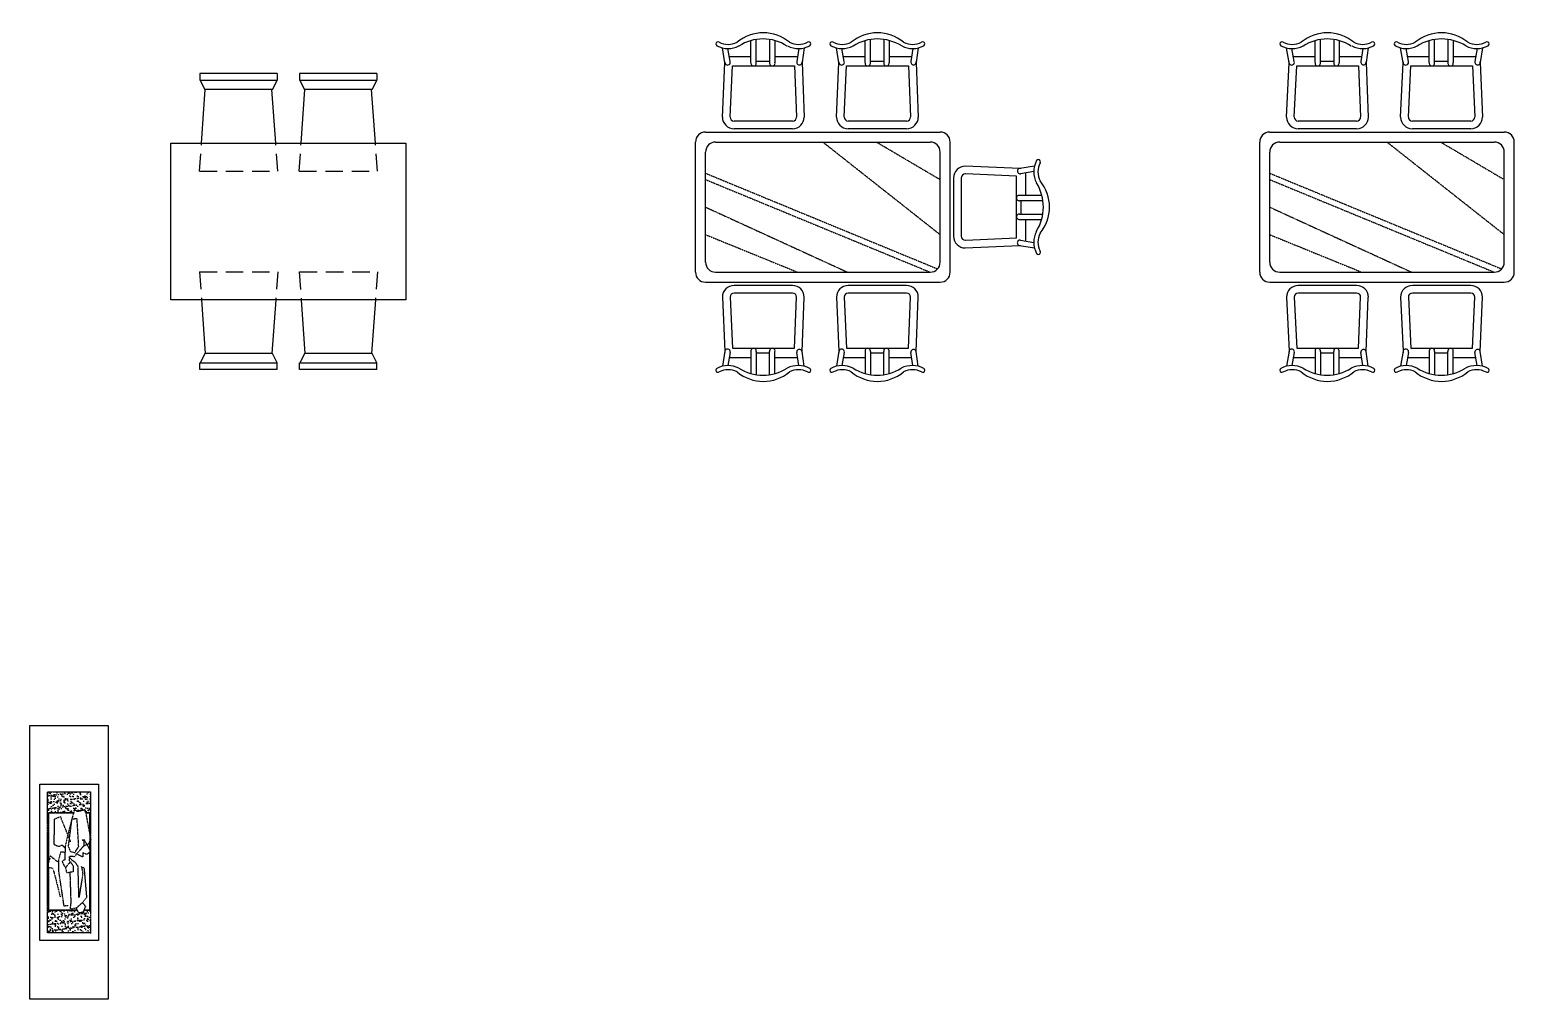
# Model space of a CAD drawing. Extents: x -15080 to 60298, y -30155 to 15485.
# Drawn here: x 4745 to 12328, y -5357 to -402 of the extents above; entities that cross this region are included whole.
import ezdxf

# ---------------------------------------------------------------- set-up
doc = ezdxf.new("R2010")
doc.units = 0
doc.linetypes.add('HIDDEN', pattern=[0.375, 0.25, -0.125])
doc.linetypes.add('HIDDEN2', pattern=[0.1875, 0.125, -0.0625])
doc.layers.get('0').update_dxf_attribs({"linetype": 'CONTINUOUS'})
doc.layers.add('FURHATCH', color=57, linetype='CONTINUOUS')

# ---------------------------------------------------------------- blocks, each defined once
blk = doc.blocks.new('YQ_STABLE_02')
blk.add_lwpolyline([(0, 400), (1200, 400), (1200, -400), (0, -400)], close=True)
at = {"layer": 'FURHATCH', "ltscale": 1000}
for p, q in [((148.2, 756.4), (148.2, 722.8)), ((543, 756.4), (148.2, 756.4)), ((148.2, 722.8), (543, 722.8)), ((175.1, 673.3), (148.9, 723)), ((542.8, 723), (516.6, 672)), ((543, 756.4), (543, 722.8)), ((657, 756.4), (657, 722.8)), ((1051.8, 756.4), (657, 756.4)), ((657, 722.8), (1051.8, 722.8)), ((683.9, 673.3), (657.8, 723)), ((1051.6, 723), (1025.4, 672)), ((1051.8, 756.4), (1051.8, 722.8)), ((155.9, 400), (175.3, 674.5)), ((517.7, 674.5), (175.3, 674.5)), ((535.3, 400), (515.9, 674.5)), ((664.7, 400), (684.1, 674.5)), ((1026.6, 674.5), (684.1, 674.5)), ((1044.1, 400), (1024.7, 674.5)), ((155.9, -400), (175.3, -674.5)), ((535.3, -400), (515.9, -674.5)), ((664.7, -400), (684.1, -674.5)), ((1044.1, -400), (1024.7, -674.5)), ((175.1, -673.3), (148.9, -723)), ((517.7, -674.5), (175.3, -674.5)), ((542.8, -723), (516.6, -672)), ((683.9, -673.3), (657.8, -723)), ((1026.6, -674.5), (684.1, -674.5)), ((1051.6, -723), (1025.4, -672)), ((148.2, -756.4), (148.2, -722.8)), ((148.2, -722.8), (543, -722.8)), ((543, -756.4), (148.2, -756.4)), ((543, -756.4), (543, -722.8)), ((657, -756.4), (657, -722.8)), ((657, -722.8), (1051.8, -722.8)), ((1051.8, -756.4), (657, -756.4)), ((1051.8, -756.4), (1051.8, -722.8))]:
    blk.add_line(p, q, dxfattribs=at)
at = {"layer": 'FURHATCH', "linetype": 'HIDDEN', "ltscale": 357.848833}
for p, q in [((145.7, 256.4), (155.9, 400)), ((545.4, 256.4), (535.3, 400)), ((654.6, 256.4), (664.7, 400)), ((1054.3, 256.4), (1044.1, 400)), ((145.7, 256.4), (545.4, 256.4)), ((654.6, 256.4), (1054.3, 256.4)), ((145.7, -256.4), (155.9, -400)), ((145.7, -256.4), (545.4, -256.4)), ((545.4, -256.4), (535.3, -400)), ((654.7, -257.9), (664.7, -400)), ((657, -256.4), (1054.3, -256.4)), ((1054.3, -256.4), (1044.1, -400))]:
    blk.add_line(p, q, dxfattribs=at)
blk = doc.blocks.new('YQ_CUPB_03')
at = {"layer": 'FURHATCH', "linetype": 'HIDDEN2'}
h = blk.add_hatch(dxfattribs=at)
h.set_pattern_fill('AR-SAND', color=256, scale=0.5, style=0)
h.set_pattern_definition([(37.5, (-7364.572, 6670.665), (-0.800016, 24.47066), [0, -19.304, 0, -21.59, 0, -20.6375]), (7.5, (-7364.572, 6670.665), (22.47616, 35.84126), [0, -10.414, 0, -17.399, 0, -6.6675]), (327.5, (-7380.193, 6670.665), (39.54962, 0.07186), [0, -6.35, 0, -22.86, 0, -29.845]), (317.5, (-7380.193, 6670.665), (38.17782, 11.14647), [0, -3.175, 0, -14.986, 0, -17.145])])
h.paths.add_polyline_path([(91, 360), (311, 360), (311, -360), (91, -360)])
h.paths.add_polyline_path([(95.3, 253.7), (224.5, 253.7), (229.1, 268.9), (243.8, 260.8), (280.9, 268.9), (286.7, 253.7), (306.5, 253.7), (306.5, -244.2), (276.4, -244.2), (274.4, -256.3), (269.4, -259.6), (249.9, -257.9), (243.3, -244.2), (95.3, -244.2)], flags=16)
blk.add_lwpolyline([(0, 700), (400, 700), (400, -700), (0, -700), (0, 700)])
for p, q in [((157.8, 233), (125.2, 219.9)), ((209.2, 105.7), (157.8, 233)), ((229.1, 268.9), (214.4, 219.9)), ((243.8, 260.8), (229.1, 268.9)), ((280.9, 268.9), (243.8, 260.8)), ((288.3, 249.3), (280.9, 268.9)), ((312.8, 118.7), (288.3, 249.3)), ((125.2, 219.9), (123.5, 92.6)), ((214.4, 219.9), (182.3, 89.3)), ((214.4, 219.9), (196.4, 82.8)), ((242.1, 223.2), (214.4, 219.9)), ((250.3, 80.1), (242.1, 223.2)), ((123.5, 92.6), (148, 81.2)), ((148, 81.2), (166, 89.3)), ((166, 89.3), (181.5, 73)), ((182.3, 89.3), (180.7, 56.7)), ((196.4, 82.8), (207.9, 55)), ((230.7, 50.1), (250.3, 80.1)), ((276, 82.8), (243.4, 48.5)), ((280.1, 113.8), (267.8, 113.8)), ((267.8, 113.8), (276, 113.8)), ((276, 113.8), (276, 82.8)), ((276, 82.8), (292.3, 92.2)), ((294.8, 87.7), (280.1, 113.8)), ((292.3, 92.2), (311.2, 55)), ((312.8, 118.7), (294.8, 87.7)), ((105.6, 32.1), (89.2, -23.4)), ((148.4, -2.1), (105.6, 32.1)), ((148, 10.9), (159.4, 53.4)), ((149.6, -49.5), (148, 10.9)), ((159.4, 53.4), (180.5, 52.6)), ((179, 12.5), (165.3, 5.2)), ((165.3, 5.2), (175.1, -16.9)), ((180.7, 56.7), (179, 12.5)), ((183.9, -26.7), (208.9, 3.6)), ((212.8, 14.2), (199.7, 27.2)), ((208.9, 3.6), (201.3, -4.6)), ((203, 30.5), (201.9, 7.6)), ((201.9, 7.6), (222.6, -16.9)), ((227.5, 28.9), (203, 30.5)), ((207.9, 55), (230.7, 50.1)), ((234, -2.2), (212.8, 14.2)), ((243.4, 48.5), (227.5, 28.9)), ((271.1, 27.2), (236.2, 43.7)), ((291.6, 40.3), (271, 48.5)), ((271, 48.5), (271.1, 27.2)), ((311.2, 55), (291.6, 40.3)), ((89.2, -23.4), (117, -29.9)), ((117, -29.9), (126.8, -61)), ((126.8, -61), (155.9, -176.4)), ((175.8, -223.6), (149.6, -49.5)), ((175.1, -16.9), (185.1, -25.2)), ((190.4, -54.4), (183.9, -26.7)), ((222.6, -47.9), (190.4, -54.4)), ((211.7, -204), (206.9, -52.5)), ((222.6, -16.9), (222.6, -47.9)), ((247, -20.1), (234, -2.2)), ((251.6, -179.5), (247, -20.1)), ((271.1, -59.3), (251.6, -179.5)), ((277.6, -29.9), (264.6, -21.8)), ((264.6, -21.8), (271.1, -59.3)), ((277.6, -29.9), (290.6, -181.2)), ((198.9, -221.2), (175.8, -223.6)), ((207.9, -238.3), (211.7, -204)), ((269.4, -205.7), (238.5, -233.4)), ((290.6, -181.2), (269.4, -205.7)), ((269.4, -205.7), (285, -225.3)), ((285, -225.3), (269.4, -259.6)), ((238.5, -233.4), (207.9, -238.3)), ((249.9, -257.9), (238.1, -233.6)), ((274.4, -256.3), (249.9, -257.9)), ((269.4, -259.6), (274.4, -256.3))]:
    blk.add_line(p, q, dxfattribs=at)
at = {"layer": 'FURHATCH', "ltscale": 1000}
blk.add_lwpolyline([(51, 400), (351, 400), (351, -400), (51, -400), (51, 400)], dxfattribs=at)
at = {"layer": 'FURHATCH', "linetype": 'HIDDEN2'}
blk.add_lwpolyline([(91, 360), (311, 360), (311, -360), (91, -360)], close=True, dxfattribs=at)
at = {"layer": 'FURHATCH', "linetype": 'HIDDEN2', "elevation": 0}
for points in [[(95.3, 253.7), (224.5, 253.7), (229.1, 268.9), (243.8, 260.8), (280.9, 268.9), (286.7, 253.7), (306.5, 253.7), (306.5, -244.2), (276.4, -244.2), (274.4, -256.3), (269.4, -259.6), (249.9, -257.9), (243.3, -244.2), (95.3, -244.2), (95.3, 253.7), (224.5, 253.7)], [(224.5, 253.7), (95.3, 253.7), (95.3, -2.8)], [(306.5, 152.4), (306.5, 253.7), (286.7, 253.7)], [(306.5, 64.2), (306.5, 107.8)], [(283.3, -244.2), (306.5, -244.2), (306.5, 51.5)], [(95.3, -24.8), (95.3, -244.2), (243.3, -244.2)]]:
    blk.add_lwpolyline(points, dxfattribs=at)
blk = doc.blocks.new('YQ_STABLE_03')
for p, q in [((51.1, 383.6), (1249.4, 383.6)), ((0, -332.5), (0, 332.5)), ((1300.5, -332.5), (1300.5, 332.5)), ((51.1, -383.6), (1249.4, -383.6))]:
    blk.add_line(p, q)
for centre, start, end in [((51.1, 332.5), 90, 180), ((1249.4, 332.5), 0, 90), ((51.1, -332.5), 180, 270), ((1249.4, -332.5), 270, 0)]:
    blk.add_arc(centre, 51.1, start, end)
at = {"layer": 'FURHATCH', "ltscale": 1000}
for p, q in [((282.8, 738.1), (282.8, 850.6)), ((310.1, 738.1), (310.1, 856.5)), ((378.5, 856.6), (378.5, 738.1)), ((405.8, 850.8), (405.8, 738.3)), ((865.7, 738.1), (865.7, 850.6)), ((893, 738.1), (893, 856.5)), ((961.4, 856.6), (961.4, 738.1)), ((988.7, 850.8), (988.7, 738.3)), ((149.8, 736.5), (137.2, 813.4)), ((177, 743.2), (164.5, 809.8)), ((172.1, 769.4), (282.8, 769.4)), ((405.8, 769.4), (521, 769.4)), ((527.7, 809.8), (516.7, 743.2)), ((554.9, 813.4), (544, 738.8)), ((732.7, 736.5), (720.1, 813.4)), ((760, 743.2), (747.4, 809.8)), ((755, 769.4), (865.7, 769.4)), ((988.7, 769.4), (1103.9, 769.4)), ((1110.6, 809.8), (1099.6, 743.2)), ((1137.9, 813.4), (1126.9, 738.8)), ((137.2, 460.3), (149.8, 736.5)), ((176.4, 460.7), (189, 721.7)), ((189, 721.7), (504.7, 721.7)), ((310.1, 745.6), (378.5, 745.6)), ((504.7, 721.7), (515.7, 460.7)), ((544, 738.8), (554.9, 460.3)), ((720.1, 460.3), (732.7, 736.5)), ((759.4, 460.7), (771.9, 721.7)), ((771.9, 721.7), (1087.7, 721.7)), ((893, 745.6), (961.4, 745.6)), ((1087.7, 721.7), (1098.6, 460.7)), ((1126.9, 738.8), (1137.9, 460.3)), ((495.3, 439.9), (196.9, 439.9)), ((495.3, 400.7), (196.9, 400.7)), ((1078.2, 439.9), (779.8, 439.9)), ((1078.2, 400.7), (779.8, 400.7)), ((102.3, 332.5), (1198.2, 332.5)), ((51.1, -281.3), (51.1, 281.3)), ((1249.4, -281.3), (1249.4, 281.3)), ((1656.3, 197.9), (1377.8, 208.9)), ((1639.2, 158.7), (1378.1, 169.6)), ((1639.2, -157.1), (1639.2, 158.7)), ((1730.9, 208.9), (1656.3, 197.9)), ((1727.2, 181.6), (1660.6, 170.6)), ((1686.9, 59.7), (1686.9, 174.9)), ((1318.1, 149.2), (1318.1, -149.2)), ((1357.3, 149.2), (1357.3, -149.2)), ((1774.1, 32.4), (1655.5, 32.4)), ((1768.3, 59.7), (1655.8, 59.7)), ((1663, -36), (1663, 32.4)), ((1655.5, -36), (1774, -36)), ((1655.5, -63.3), (1768.1, -63.3)), ((1686.9, -174), (1686.9, -63.3)), ((1377.8, -208.9), (1654, -196.3)), ((1378.2, -169.6), (1639.2, -157.1)), ((1654, -196.3), (1730.9, -208.9)), ((1660.6, -169), (1727.2, -181.6)), ((102.3, -332.5), (1198.2, -332.5)), ((495.3, -400.7), (196.9, -400.7)), ((495.3, -439.9), (196.9, -439.9)), ((1078.2, -400.7), (779.8, -400.7)), ((1078.2, -439.9), (779.8, -439.9)), ((137.2, -460.3), (149.8, -736.5)), ((176.4, -460.7), (189, -721.7)), ((504.7, -721.7), (515.7, -460.7)), ((544, -738.8), (554.9, -460.3)), ((720.1, -460.3), (732.7, -736.5)), ((759.4, -460.7), (771.9, -721.7)), ((1087.7, -721.7), (1098.6, -460.7)), ((1126.9, -738.8), (1137.9, -460.3)), ((149.8, -736.5), (137.2, -813.4)), ((177, -743.2), (164.5, -809.8)), ((189, -721.7), (504.7, -721.7)), ((282.8, -738.1), (282.8, -850.6)), ((310.1, -738.1), (310.1, -856.5)), ((310.1, -745.6), (378.5, -745.6)), ((378.5, -856.6), (378.5, -738.1)), ((405.8, -850.8), (405.8, -738.3)), ((527.7, -809.8), (516.7, -743.2)), ((554.9, -813.4), (544, -738.8)), ((732.7, -736.5), (720.1, -813.4)), ((760, -743.2), (747.4, -809.8)), ((771.9, -721.7), (1087.7, -721.7)), ((865.7, -738.1), (865.7, -850.6)), ((893, -738.1), (893, -856.5)), ((893, -745.6), (961.4, -745.6)), ((961.4, -856.6), (961.4, -738.1)), ((988.7, -850.8), (988.7, -738.3)), ((1110.6, -809.8), (1099.6, -743.2)), ((1137.9, -813.4), (1126.9, -738.8)), ((172.1, -769.4), (282.8, -769.4)), ((405.8, -769.4), (521, -769.4)), ((755, -769.4), (865.7, -769.4)), ((988.7, -769.4), (1103.9, -769.4))]:
    blk.add_line(p, q, dxfattribs=at)
at = {"layer": 'FURHATCH', "linetype": 'HIDDEN2'}
for p, q in [((650.3, 332.5), (1249.4, -140.7)), ((924.2, 332.5), (1249.4, 140.7)), ((51.1, 173.1), (1236.1, -315.7)), ((51.1, 140.7), (1198.2, -332.5)), ((51.1, 0), (776.3, -332.5)), ((51.1, -140.7), (521.4, -332.5))]:
    blk.add_line(p, q, dxfattribs=at)
at = {"layer": 'FURHATCH', "ltscale": 1000}
for centre, radius, start, end in [((114.4, 833.7), 10.7, 56.57264, 237.72149), ((166.5, 929.6), 98.5, 241.97803, 297.51414), ((346.1, 680.5), 210, 50.3459, 129.6541), ((344.7, 631), 228.1, 57.31861, 122.68138), ((525.6, 929.6), 98.5, 242.48586, 298.02197), ((577.8, 833.7), 10.7, 302.27851, 123.42736), ((697.3, 833.7), 10.7, 56.57264, 237.72149), ((749.4, 929.6), 98.5, 241.97803, 297.51414), ((929, 680.5), 210, 50.3459, 129.6541), ((929, 626.2), 233, 57.79824, 122.33109), ((1108.5, 929.6), 98.5, 242.48586, 298.02197), ((1160.7, 833.7), 10.7, 302.27851, 123.42736), ((166.5, 929.6), 119.8, 241.11729, 297.51414), ((525.6, 929.6), 119.8, 242.48586, 298.88271), ((749.4, 929.6), 119.8, 241.11729, 297.51414), ((1108.5, 929.6), 119.8, 242.48586, 298.88271), ((163.4, 739.8), 14, 166.27479, 13.72521), ((296.5, 735.3), 13.9, 168.67477, 11.32523), ((392.1, 735.3), 13.9, 168.80136, 12.20854), ((530.3, 741), 13.8, 170.86137, 9.13863), ((746.3, 739.8), 14, 166.27479, 13.72521), ((879.4, 735.3), 13.9, 168.67477, 11.32523), ((975.1, 735.3), 13.9, 168.80136, 12.20854), ((1113.2, 741), 13.8, 170.86137, 9.13863), ((196.9, 460.3), 59.7, 180, 270), ((196.9, 460.3), 20.5, 180, 270), ((495.3, 460.3), 59.7, 270, 0), ((495.3, 460.3), 20.5, 270, 0), ((779.8, 460.3), 59.7, 180, 270), ((779.8, 460.3), 20.5, 180, 270), ((1078.2, 460.3), 59.7, 270, 0), ((1078.2, 460.3), 20.5, 270, 0), ((102.3, 281.3), 51.1, 90, 180), ((1198.2, 281.3), 51.1, 360, 90), ((1847.1, 179.5), 119.8, 151.11729, 207.51414), ((1751.2, 231.7), 10.7, 326.57264, 147.72149), ((1377.8, 149.2), 59.7, 90, 180), ((1377.8, 149.2), 20.5, 90, 180), ((1658.5, 184.2), 13.8, 80.86137, 279.13863), ((1847.1, 179.5), 98.5, 151.97803, 207.51414), ((1543.7, 0.1), 233, 327.66891, 32.20176), ((1598, 0), 210, 320.3459, 39.6541), ((1652.8, 46.1), 13.9, 77.79146, 281.19864), ((1652.8, -49.6), 13.9, 78.67477, 281.32523), ((1377.8, -149.2), 59.7, 180, 270), ((1377.8, -149.2), 20.5, 180, 270), ((1847.1, -179.5), 119.8, 152.48586, 208.88271), ((1847.1, -179.5), 98.5, 152.48586, 208.02197), ((1657.3, -182.7), 14, 76.27479, 283.72521), ((1751.2, -231.7), 10.7, 212.27851, 33.42736), ((102.3, -281.3), 51.1, 180, 270), ((1198.2, -281.3), 51.1, 270, 0), ((196.9, -460.3), 59.7, 90, 180), ((196.9, -460.3), 20.5, 90, 180), ((495.3, -460.3), 59.7, 0, 90), ((495.3, -460.3), 20.5, 0, 90), ((779.8, -460.3), 59.7, 90, 180), ((779.8, -460.3), 20.5, 90, 180), ((1078.2, -460.3), 59.7, 0, 90), ((1078.2, -460.3), 20.5, 0, 90), ((163.4, -739.8), 14, 346.27479, 193.72521), ((296.5, -735.3), 13.9, 348.67477, 191.32523), ((392.1, -735.3), 13.9, 347.79146, 191.19864), ((530.3, -741), 13.8, 350.86137, 189.13863), ((746.3, -739.8), 14, 346.27479, 193.72521), ((879.4, -735.3), 13.9, 348.67477, 191.32523), ((975.1, -735.3), 13.9, 347.79146, 191.19864), ((1113.2, -741), 13.8, 350.86137, 189.13863), ((114.4, -833.7), 10.7, 122.27851, 303.42736), ((166.5, -929.6), 119.8, 62.48586, 118.88271), ((166.5, -929.6), 98.5, 62.48586, 118.02197), ((344.7, -631), 228.1, 237.31862, 302.68138), ((524.1, -935.3), 125.6, 61.77716, 116.6046), ((525.6, -929.6), 98.5, 61.97803, 117.51414), ((577.8, -833.7), 10.7, 236.57264, 57.72149), ((697.3, -833.7), 10.7, 122.27851, 303.42736), ((749.4, -929.6), 119.8, 62.48586, 118.88271), ((749.4, -929.6), 98.5, 62.48586, 118.02197), ((927.6, -631), 228.1, 237.31862, 302.68138), ((1107, -935.3), 125.6, 61.77716, 116.6046), ((1108.5, -929.6), 98.5, 61.97803, 117.51414), ((1160.7, -833.7), 10.7, 236.57264, 57.72149), ((346.1, -680.5), 210, 230.3459, 309.6541), ((929, -680.5), 210, 230.3459, 309.6541)]:
    blk.add_arc(centre, radius, start, end, dxfattribs=at)
blk = doc.blocks.new('YQ_STABLE_04')
for p, q in [((51.1, 383.6), (1249.4, 383.6)), ((0, -332.5), (0, 332.5)), ((1300.5, -332.5), (1300.5, 332.5)), ((51.1, -383.6), (1249.4, -383.6))]:
    blk.add_line(p, q)
for centre, start, end in [((51.1, 332.5), 90, 180), ((1249.4, 332.5), 0, 90), ((51.1, -332.5), 180, 270), ((1249.4, -332.5), 270, 0)]:
    blk.add_arc(centre, 51.1, start, end)
at = {"layer": 'FURHATCH', "ltscale": 1000}
for p, q in [((282.8, 738.1), (282.8, 850.6)), ((310.1, 738.1), (310.1, 856.5)), ((378.5, 856.6), (378.5, 738.1)), ((405.8, 850.8), (405.8, 738.3)), ((865.7, 738.1), (865.7, 850.6)), ((893, 738.1), (893, 856.5)), ((961.4, 856.6), (961.4, 738.1)), ((988.7, 850.8), (988.7, 738.3)), ((149.8, 736.5), (137.2, 813.4)), ((177, 743.2), (164.5, 809.8)), ((172.1, 769.4), (282.8, 769.4)), ((405.8, 769.4), (521, 769.4)), ((527.7, 809.8), (516.7, 743.2)), ((554.9, 813.4), (544, 738.8)), ((732.7, 736.5), (720.1, 813.4)), ((760, 743.2), (747.4, 809.8)), ((755, 769.4), (865.7, 769.4)), ((988.7, 769.4), (1103.9, 769.4)), ((1110.6, 809.8), (1099.6, 743.2)), ((1137.9, 813.4), (1126.9, 738.8)), ((137.2, 460.3), (149.8, 736.5)), ((176.4, 460.7), (189, 721.7)), ((189, 721.7), (504.7, 721.7)), ((310.1, 745.6), (378.5, 745.6)), ((504.7, 721.7), (515.7, 460.7)), ((544, 738.8), (554.9, 460.3)), ((720.1, 460.3), (732.7, 736.5)), ((759.4, 460.7), (771.9, 721.7)), ((771.9, 721.7), (1087.7, 721.7)), ((893, 745.6), (961.4, 745.6)), ((1087.7, 721.7), (1098.6, 460.7)), ((1126.9, 738.8), (1137.9, 460.3)), ((495.3, 439.9), (196.9, 439.9)), ((495.3, 400.7), (196.9, 400.7)), ((1078.2, 439.9), (779.8, 439.9)), ((1078.2, 400.7), (779.8, 400.7)), ((102.3, 332.5), (1198.2, 332.5)), ((51.1, -281.3), (51.1, 281.3)), ((1249.4, -281.3), (1249.4, 281.3)), ((102.3, -332.5), (1198.2, -332.5)), ((495.3, -400.7), (196.9, -400.7)), ((495.3, -439.9), (196.9, -439.9)), ((1078.2, -400.7), (779.8, -400.7)), ((1078.2, -439.9), (779.8, -439.9)), ((137.2, -460.3), (149.8, -736.5)), ((176.4, -460.7), (189, -721.7)), ((504.7, -721.7), (515.7, -460.7)), ((544, -738.8), (554.9, -460.3)), ((720.1, -460.3), (732.7, -736.5)), ((759.4, -460.7), (771.9, -721.7)), ((1087.7, -721.7), (1098.6, -460.7)), ((1126.9, -738.8), (1137.9, -460.3)), ((149.8, -736.5), (137.2, -813.4)), ((177, -743.2), (164.5, -809.8)), ((189, -721.7), (504.7, -721.7)), ((282.8, -738.1), (282.8, -850.6)), ((310.1, -738.1), (310.1, -856.5)), ((310.1, -745.6), (378.5, -745.6)), ((378.5, -856.6), (378.5, -738.1)), ((405.8, -850.8), (405.8, -738.3)), ((527.7, -809.8), (516.7, -743.2)), ((554.9, -813.4), (544, -738.8)), ((732.7, -736.5), (720.1, -813.4)), ((760, -743.2), (747.4, -809.8)), ((771.9, -721.7), (1087.7, -721.7)), ((865.7, -738.1), (865.7, -850.6)), ((893, -738.1), (893, -856.5)), ((893, -745.6), (961.4, -745.6)), ((961.4, -856.6), (961.4, -738.1)), ((988.7, -850.8), (988.7, -738.3)), ((1110.6, -809.8), (1099.6, -743.2)), ((1137.9, -813.4), (1126.9, -738.8)), ((172.1, -769.4), (282.8, -769.4)), ((405.8, -769.4), (521, -769.4)), ((755, -769.4), (865.7, -769.4)), ((988.7, -769.4), (1103.9, -769.4))]:
    blk.add_line(p, q, dxfattribs=at)
at = {"layer": 'FURHATCH', "linetype": 'HIDDEN2'}
for p, q in [((650.3, 332.5), (1249.4, -140.7)), ((924.2, 332.5), (1249.4, 140.7)), ((51.1, 173.1), (1236.1, -315.7)), ((51.1, 140.7), (1198.2, -332.5)), ((51.1, 0), (776.3, -332.5)), ((51.1, -140.7), (521.4, -332.5))]:
    blk.add_line(p, q, dxfattribs=at)
at = {"layer": 'FURHATCH', "ltscale": 1000}
for centre, radius, start, end in [((114.4, 833.7), 10.7, 56.57264, 237.72149), ((166.5, 929.6), 98.5, 241.97803, 297.51414), ((346.1, 680.5), 210, 50.3459, 129.6541), ((344.7, 631), 228.1, 57.31861, 122.68138), ((525.6, 929.6), 98.5, 242.48586, 298.02197), ((577.8, 833.7), 10.7, 302.27851, 123.42736), ((697.3, 833.7), 10.7, 56.57264, 237.72149), ((749.4, 929.6), 98.5, 241.97803, 297.51414), ((929, 680.5), 210, 50.3459, 129.6541), ((929, 626.2), 233, 57.79824, 122.33109), ((1108.5, 929.6), 98.5, 242.48586, 298.02197), ((1160.7, 833.7), 10.7, 302.27851, 123.42736), ((166.5, 929.6), 119.8, 241.11729, 297.51414), ((525.6, 929.6), 119.8, 242.48586, 298.88271), ((749.4, 929.6), 119.8, 241.11729, 297.51414), ((1108.5, 929.6), 119.8, 242.48586, 298.88271), ((163.4, 739.8), 14, 166.27479, 13.72521), ((296.5, 735.3), 13.9, 168.67477, 11.32523), ((392.1, 735.3), 13.9, 168.80136, 12.20854), ((530.3, 741), 13.8, 170.86137, 9.13863), ((746.3, 739.8), 14, 166.27479, 13.72521), ((879.4, 735.3), 13.9, 168.67477, 11.32523), ((975.1, 735.3), 13.9, 168.80136, 12.20854), ((1113.2, 741), 13.8, 170.86137, 9.13863), ((196.9, 460.3), 59.7, 180, 270), ((196.9, 460.3), 20.5, 180, 270), ((495.3, 460.3), 59.7, 270, 0), ((495.3, 460.3), 20.5, 270, 0), ((779.8, 460.3), 59.7, 180, 270), ((779.8, 460.3), 20.5, 180, 270), ((1078.2, 460.3), 59.7, 270, 0), ((1078.2, 460.3), 20.5, 270, 0), ((102.3, 281.3), 51.1, 90, 180), ((1198.2, 281.3), 51.1, 360, 90), ((102.3, -281.3), 51.1, 180, 270), ((1198.2, -281.3), 51.1, 270, 0), ((196.9, -460.3), 59.7, 90, 180), ((196.9, -460.3), 20.5, 90, 180), ((495.3, -460.3), 59.7, 0, 90), ((495.3, -460.3), 20.5, 0, 90), ((779.8, -460.3), 59.7, 90, 180), ((779.8, -460.3), 20.5, 90, 180), ((1078.2, -460.3), 59.7, 0, 90), ((1078.2, -460.3), 20.5, 0, 90), ((163.4, -739.8), 14, 346.27479, 193.72521), ((296.5, -735.3), 13.9, 348.67477, 191.32523), ((392.1, -735.3), 13.9, 347.79146, 191.19864), ((530.3, -741), 13.8, 350.86137, 189.13863), ((746.3, -739.8), 14, 346.27479, 193.72521), ((879.4, -735.3), 13.9, 348.67477, 191.32523), ((975.1, -735.3), 13.9, 347.79146, 191.19864), ((1113.2, -741), 13.8, 350.86137, 189.13863), ((114.4, -833.7), 10.7, 122.27851, 303.42736), ((166.5, -929.6), 119.8, 62.48586, 118.88271), ((166.5, -929.6), 98.5, 62.48586, 118.02197), ((344.7, -631), 228.1, 237.31862, 302.68138), ((524.1, -935.3), 125.6, 61.77716, 116.6046), ((525.6, -929.6), 98.5, 61.97803, 117.51414), ((577.8, -833.7), 10.7, 236.57264, 57.72149), ((697.3, -833.7), 10.7, 122.27851, 303.42736), ((749.4, -929.6), 119.8, 62.48586, 118.88271), ((749.4, -929.6), 98.5, 62.48586, 118.02197), ((927.6, -631), 228.1, 237.31862, 302.68138), ((1107, -935.3), 125.6, 61.77716, 116.6046), ((1108.5, -929.6), 98.5, 61.97803, 117.51414), ((1160.7, -833.7), 10.7, 236.57264, 57.72149), ((346.1, -680.5), 210, 230.3459, 309.6541), ((929, -680.5), 210, 230.3459, 309.6541)]:
    blk.add_arc(centre, radius, start, end, dxfattribs=at)

msp = doc.modelspace()

# ---------------------------------------------------------------- block references
for name, p in [('YQ_STABLE_03', (8145.7, -1308.2)), ('YQ_STABLE_04', (11027.1, -1308.2)), ('YQ_STABLE_02', (5466.5, -1381.8)), ('YQ_CUPB_03', (4744.9, -4656.8))]:
    msp.add_blockref(name, p)

doc.saveas('drawing.dxf')
